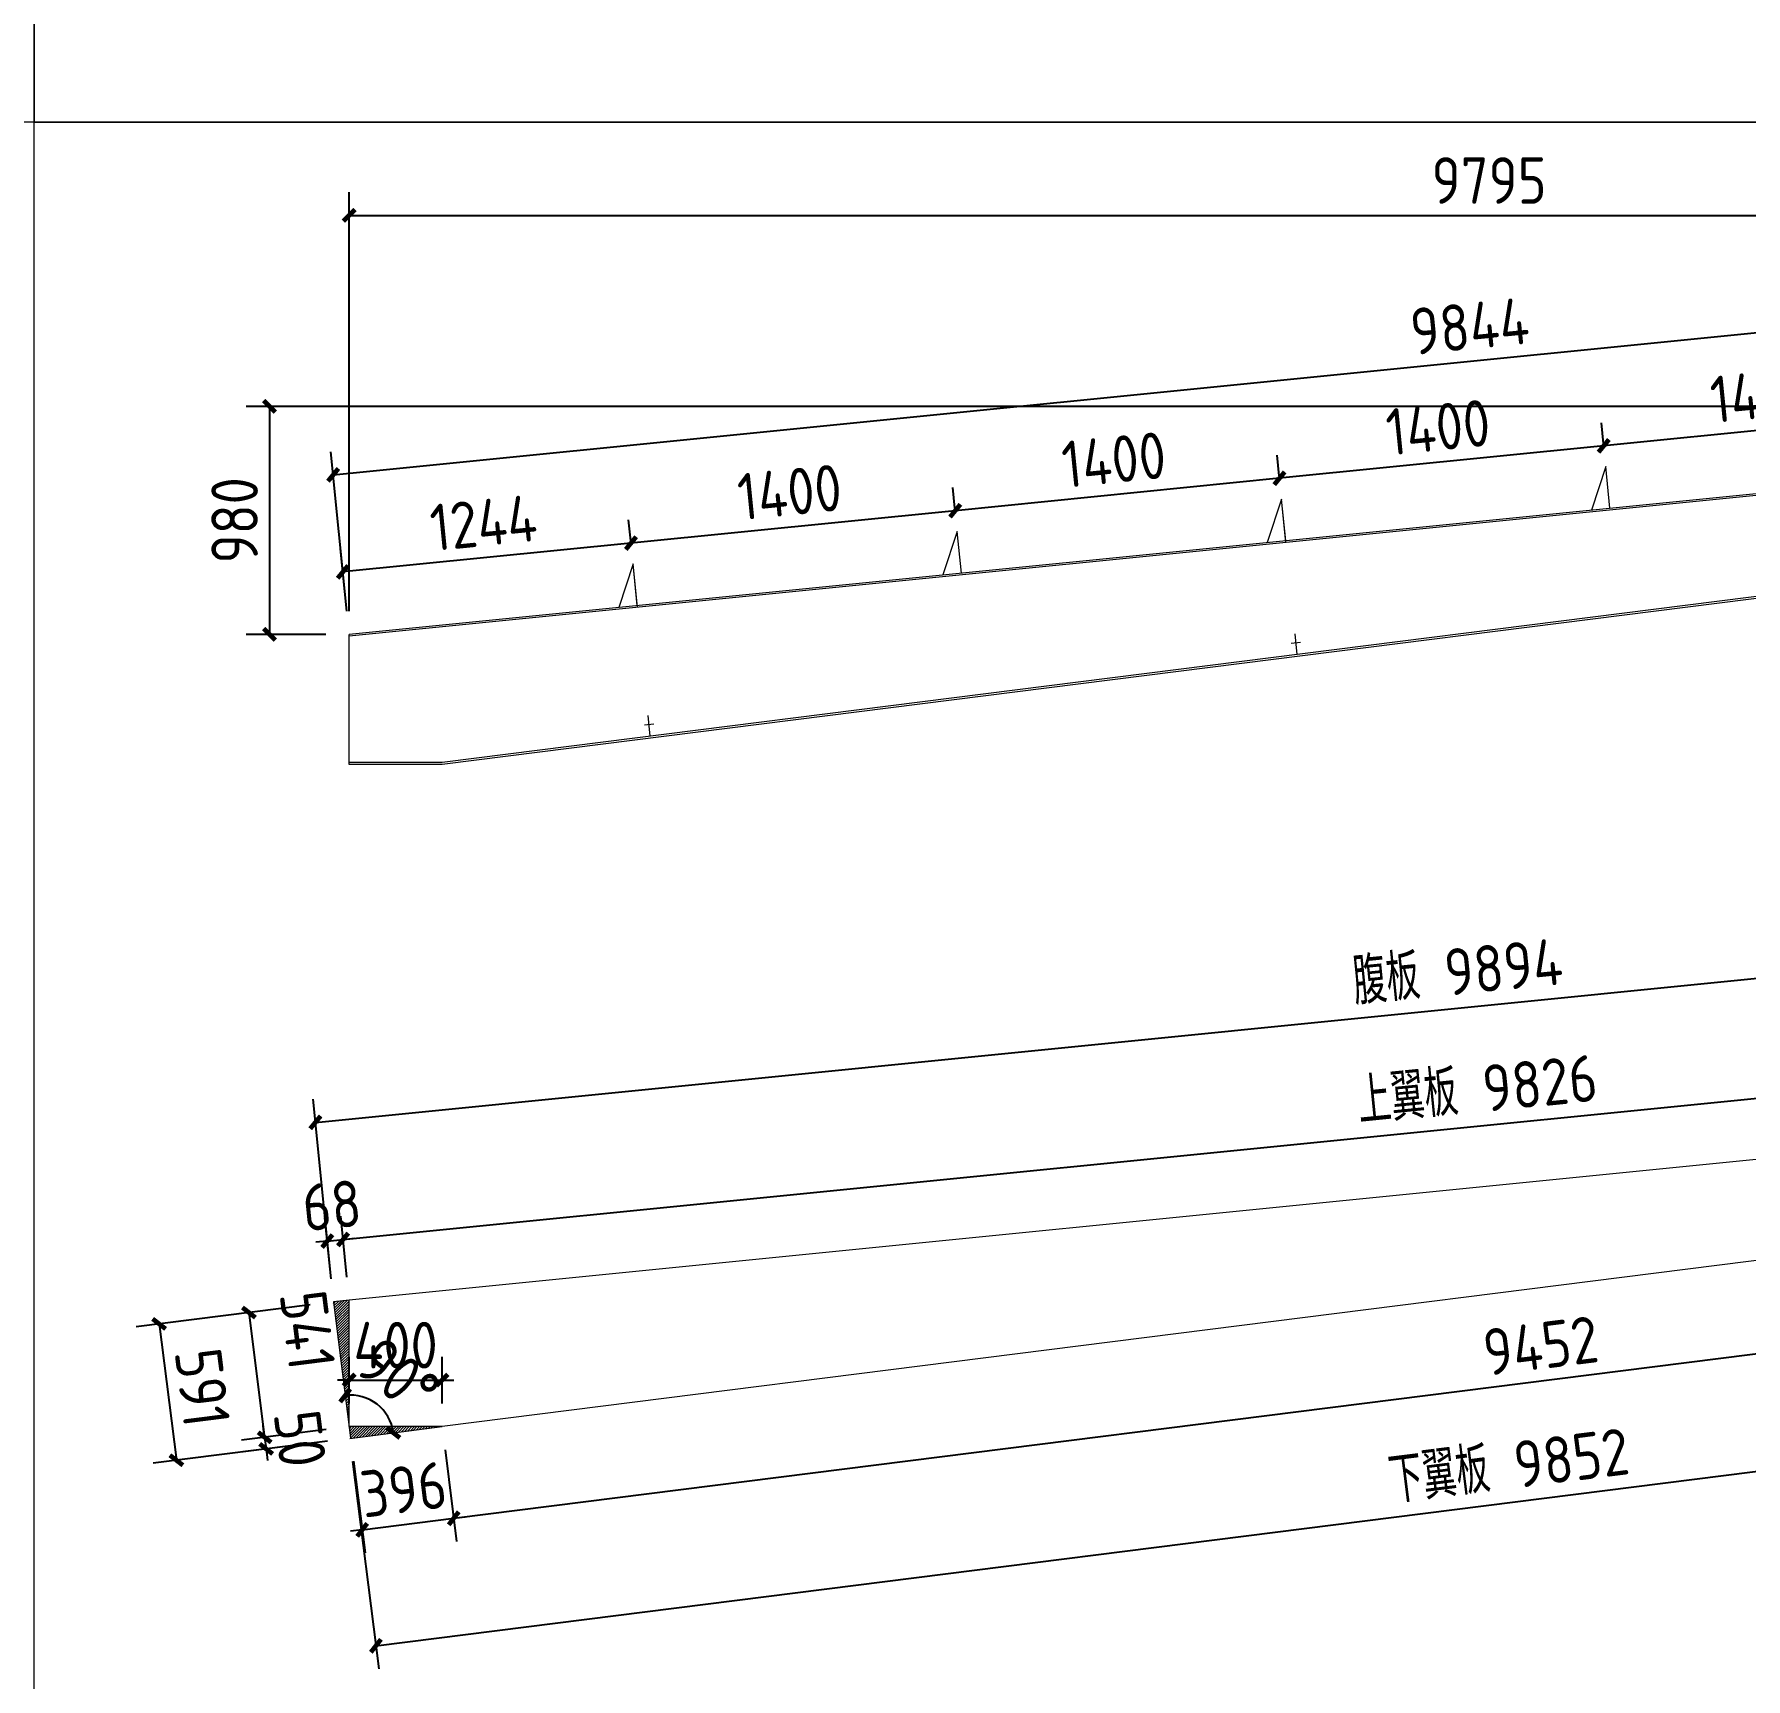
# Model space of a CAD drawing. Extents: x 485428 to 797698, y 56414 to 211814.
# Drawn here: x 763438 to 770791, y 127425 to 134492 of the extents above; entities that cross this region are included whole.
import ezdxf

# ---------------------------------------------------------------- set-up
doc = ezdxf.new("R2010")
doc.units = 0
doc.header["$LTSCALE"] = 1000
doc.header["$MEASUREMENT"] = 0
doc.layers.add('DOTE', color=1, linetype='Continuous')
doc.styles.get("Standard").update_dxf_attribs({"font": 'gbenor.shx', "bigfont": 'gbcbig.shx'})
doc.dimstyles.get("Standard").update_dxf_attribs({"dimscale": 100, "dimtxt": 2, "dimasz": 0.4, "dimexe": 0.5, "dimexo": 1, "dimgap": 0.5, "dimtad": 1, "dimdec": 0, "dimzin": 0, "dimdsep": 46, "dimtxsty": 'Standard', "dimblk": 'ARCHTICK', "dimcen": 0.09, "dimadec": 0, "dimazin": 0, "dimtfac": 1, "dimtdec": 0, "dimtix": 1, "dimtmove": 2, "dimatfit": 3, "dimfxl": 1, "dimtolj": 1, "dimtzin": 0, "dimarcsym": 0})

# ---------------------------------------------------------------- blocks, each defined once
blk = doc.blocks.new('_ArchTick')
at = {"color": 0, "linetype": 'ByBlock', "const_width": 0.4}
blk.add_lwpolyline([(-0.5, -0.5), (0.5, 0.5)], dxfattribs=at)
blk = doc.blocks.new('*D2593')
at = {"color": 3, "lineweight": -2}
for p, q in [((771573, 132872.6), (771564.1, 132961.7)), ((770180, 132733.3), (770171.1, 132822.4)), ((771574.1, 132862.2), (770181, 132722.9))]:
    blk.add_line(p, q, dxfattribs=at)
at = {"layer": 'Defpoints', "color": 0}
for p in [(771583, 132773.1), (770181, 132722.9), (770189.9, 132633.8)]:
    blk.add_point(p, dxfattribs=at)
at = {"color": 3, "lineweight": -2, "xscale": 50, "yscale": 50, "zscale": 50}
for p, rotation in [((771574.1, 132862.2), 5.710593137575612), ((770181, 132722.9), 185.7105931375756)]:
    blk.add_blockref('_ArchTick', p, dxfattribs=dict(at, rotation=rotation))
at = {"color": 0, "lineweight": 15, "insert": (770862.6, 132941.8), "char_height": 200, "attachment_point": 5, "rotation": 5.71059}
blk.add_mtext('\\A1;1400', dxfattribs=at)
blk = doc.blocks.new('*D2594')
at = {"color": 3, "lineweight": -2}
for p, q in [((770180, 132733.3), (770171.1, 132822.4)), ((768786.9, 132594), (768778, 132683.1)), ((770181, 132722.9), (768788, 132583.6))]:
    blk.add_line(p, q, dxfattribs=at)
at = {"layer": 'Defpoints', "color": 0}
for p in [(768788, 132583.6), (770189.9, 132633.8), (768796.9, 132494.5)]:
    blk.add_point(p, dxfattribs=at)
at = {"color": 3, "lineweight": -2, "xscale": 50, "yscale": 50, "zscale": 50}
for p, rotation in [((770181, 132722.9), 5.710593137575612), ((768788, 132583.6), 185.7105931375756)]:
    blk.add_blockref('_ArchTick', p, dxfattribs=dict(at, rotation=rotation))
at = {"color": 0, "lineweight": 15, "insert": (769469.6, 132802.5), "char_height": 200, "attachment_point": 5, "rotation": 5.71059}
blk.add_mtext('\\A1;1400', dxfattribs=at)
blk = doc.blocks.new('*D2595')
at = {"color": 3, "lineweight": -2}
for p, q in [((768786.9, 132594), (768778, 132683.1)), ((768788, 132583.6), (767394.9, 132444.3)), ((767393.9, 132454.7), (767385, 132543.8))]:
    blk.add_line(p, q, dxfattribs=at)
at = {"layer": 'Defpoints', "color": 0}
for p in [(767394.9, 132444.3), (768796.9, 132494.5), (767403.8, 132355.2)]:
    blk.add_point(p, dxfattribs=at)
at = {"color": 3, "lineweight": -2, "xscale": 50, "yscale": 50, "zscale": 50}
for p, rotation in [((768788, 132583.6), 5.710593137575612), ((767394.9, 132444.3), 185.7105931375756)]:
    blk.add_blockref('_ArchTick', p, dxfattribs=dict(at, rotation=rotation))
at = {"color": 0, "lineweight": 15, "insert": (768076.5, 132663.2), "char_height": 200, "attachment_point": 5, "rotation": 5.71059}
blk.add_mtext('\\A1;1400', dxfattribs=at)
blk = doc.blocks.new('*D2596')
at = {"color": 3, "lineweight": -2}
for p, q in [((767393.9, 132454.7), (767385, 132543.8)), ((767394.9, 132444.3), (766001.9, 132305)), ((766000.8, 132315.4), (765991.9, 132404.5))]:
    blk.add_line(p, q, dxfattribs=at)
at = {"layer": 'Defpoints', "color": 0}
for p in [(766001.9, 132305), (767403.8, 132355.2), (766010.8, 132215.9)]:
    blk.add_point(p, dxfattribs=at)
at = {"color": 3, "lineweight": -2, "xscale": 50, "yscale": 50, "zscale": 50}
for p, rotation in [((767394.9, 132444.3), 5.710593137575612), ((766001.9, 132305), 185.7105931375756)]:
    blk.add_blockref('_ArchTick', p, dxfattribs=dict(at, rotation=rotation))
at = {"color": 0, "lineweight": 15, "insert": (766683.5, 132523.9), "char_height": 200, "attachment_point": 5, "rotation": 5.71059}
blk.add_mtext('\\A1;1400', dxfattribs=at)
blk = doc.blocks.new('*D2597')
at = {"color": 3, "lineweight": -2}
for p, q in [((766000.8, 132315.4), (765991.9, 132404.5)), ((766001.9, 132305), (764764.2, 132181.3)), ((764781.1, 132012.5), (764754.2, 132280.8))]:
    blk.add_line(p, q, dxfattribs=at)
at = {"layer": 'Defpoints', "color": 0}
for p in [(766010.8, 132215.9), (764764.2, 132181.3), (764791, 131913)]:
    blk.add_point(p, dxfattribs=at)
at = {"color": 3, "lineweight": -2, "xscale": 50, "yscale": 50, "zscale": 50}
for p, rotation in [((766001.9, 132305), 5.710593137575612), ((764764.2, 132181.3), 185.7105931375756)]:
    blk.add_blockref('_ArchTick', p, dxfattribs=dict(at, rotation=rotation))
at = {"color": 0, "lineweight": 15, "insert": (765368.1, 132392.4), "char_height": 200, "attachment_point": 5, "rotation": 5.71059}
blk.add_mtext('\\A1;1244', dxfattribs=at)
blk = doc.blocks.new('*D2598')
at = {"color": 3, "lineweight": -2}
for p, q in [((774486, 132892.5), (764349, 132892.5)), ((764449, 132892.5), (764449, 131913)), ((764691, 131913), (764349, 131913))]:
    blk.add_line(p, q, dxfattribs=at)
at = {"layer": 'Defpoints', "color": 0}
for p in [(774586, 132892.5), (764449, 131913), (764791, 131913)]:
    blk.add_point(p, dxfattribs=at)
at = {"color": 3, "lineweight": -2, "xscale": 50, "yscale": 50, "zscale": 50}
for p, rotation in [((764449, 132892.5), 90), ((764449, 131913), 270)]:
    blk.add_blockref('_ArchTick', p, dxfattribs=dict(at, rotation=rotation))
at = {"color": 0, "lineweight": 15, "insert": (764299, 132402.8), "char_height": 200, "attachment_point": 5, "rotation": 90}
blk.add_mtext('\\A1;980', dxfattribs=at)
blk = doc.blocks.new('*D2561')
at = {"color": 3, "lineweight": -2}
for p, q in [((764791, 132013), (764791, 133813.3)), ((774586, 132992.5), (774586, 133813.3)), ((764791, 133713.3), (774586, 133713.3))]:
    blk.add_line(p, q, dxfattribs=at)
at = {"layer": 'Defpoints', "color": 0}
for p in [(774586, 133713.3), (774586, 132892.5), (764791, 131913)]:
    blk.add_point(p, dxfattribs=at)
at = {"color": 3, "lineweight": -2, "xscale": 50, "yscale": 50, "zscale": 50, "rotation": 180}
blk.add_blockref('_ArchTick', (764791, 133713.3), dxfattribs=at)
at = {"color": 3, "lineweight": -2, "xscale": 50, "yscale": 50, "zscale": 50}
blk.add_blockref('_ArchTick', (774586, 133713.3), dxfattribs=at)
at = {"color": 0, "lineweight": 15, "insert": (769688.5, 133863.3), "char_height": 200, "attachment_point": 5}
blk.add_mtext('\\A1;9795', dxfattribs=at)
blk = doc.blocks.new('*D2562')
at = {"color": 3, "lineweight": -2}
for p, q in [((774576.1, 132992), (774507.5, 133677.3)), ((764722.5, 132598.3), (774517.5, 133577.8)), ((764781.1, 132012.5), (764712.5, 132697.8))]:
    blk.add_line(p, q, dxfattribs=at)
at = {"layer": 'Defpoints', "color": 0}
for p in [(774517.5, 133577.8), (774586, 132892.5), (764791, 131913)]:
    blk.add_point(p, dxfattribs=at)
at = {"color": 3, "lineweight": -2, "xscale": 50, "yscale": 50, "zscale": 50}
for p, rotation in [((774517.5, 133577.8), 5.710593137485651), ((764722.5, 132598.3), 185.7105931374856)]:
    blk.add_blockref('_ArchTick', p, dxfattribs=dict(at, rotation=rotation))
at = {"color": 0, "lineweight": 15, "insert": (769605.1, 133237.3), "char_height": 200, "attachment_point": 5, "rotation": 5.71059}
blk.add_mtext('\\A1;9844', dxfattribs=at)
blk = doc.blocks.new('*D2564')
at = {"color": 0, "lineweight": -2}
blk.add_arc((774609.8, 129698.7), 158.1, 97.20256, 187.20256, dxfattribs=at)
at = {"layer": 'Defpoints', "color": 0}
for p in [(774568, 130029.1), (774514.2, 129824.7), (774568, 129693.5), (774609.8, 129698.7), (765190.5, 128508.4)]:
    blk.add_point(p, dxfattribs=at)
at = {"color": 0, "lineweight": -2, "xscale": 50, "yscale": 50, "zscale": 50}
for p, rotation in [((774589.9, 129855.6), 7.202564799046194), ((774452.9, 129678.9), 277.2025647990613)]:
    blk.add_blockref('_ArchTick', p, dxfattribs=dict(at, rotation=rotation))
at = {"color": 0, "lineweight": 15, "insert": (774326.8, 129918.2), "char_height": 200, "attachment_point": 5, "rotation": 52.20256}
blk.add_mtext('\\A1;90°', dxfattribs=at)
blk = doc.blocks.new('*D2565')
at = {"color": 3, "lineweight": -2}
for p, q in [((764713.3, 129144.1), (764687.2, 129405.4)), ((764781.1, 129150.9), (764754.9, 129412.2)), ((764697.1, 129305.9), (764647.4, 129300.9)), ((764697.1, 129305.9), (764764.9, 129312.7)), ((764764.9, 129312.7), (764814.6, 129317.7))]:
    blk.add_line(p, q, dxfattribs=at)
at = {"layer": 'Defpoints', "color": 0}
for p in [(764764.9, 129312.7), (764791, 129051.4), (764723.2, 129044.6)]:
    blk.add_point(p, dxfattribs=at)
at = {"color": 3, "lineweight": -2, "xscale": 50, "yscale": 50, "zscale": 50}
for p, rotation in [((764764.9, 129312.7), 185.7105931374753), ((764697.1, 129305.9), 5.710593137475294)]:
    blk.add_blockref('_ArchTick', p, dxfattribs=dict(at, rotation=rotation))
at = {"color": 0, "lineweight": 15, "insert": (764716.1, 129458.6), "char_height": 200, "attachment_point": 5, "rotation": 5.71059}
blk.add_mtext('\\A1;68', dxfattribs=at)
blk = doc.blocks.new('*D2566')
at = {"color": 3, "lineweight": -2}
for p, q in [((774558.1, 130128.6), (774531.9, 130389.9)), ((764764.9, 129312.7), (774541.9, 130290.4)), ((764781.1, 129150.9), (764754.9, 129412.2))]:
    blk.add_line(p, q, dxfattribs=at)
at = {"layer": 'Defpoints', "color": 0}
for p in [(774541.9, 130290.4), (774568, 130029.1), (764791, 129051.4)]:
    blk.add_point(p, dxfattribs=at)
at = {"color": 3, "lineweight": -2, "xscale": 50, "yscale": 50, "zscale": 50}
for p, rotation in [((774541.9, 130290.4), 5.710593137574898), ((764764.9, 129312.7), 185.7105931375749)]:
    blk.add_blockref('_ArchTick', p, dxfattribs=dict(at, rotation=rotation))
at = {"color": 0, "lineweight": 15, "insert": (769637.8, 129957.4), "char_height": 200, "attachment_point": 5, "rotation": 5.71059}
blk.add_mtext('\\A1;上翼板 9826', dxfattribs=at)
blk = doc.blocks.new('*D2547')
at = {"color": 3, "lineweight": -2}
for p, q in [((774558.1, 130128.6), (774480.9, 130900)), ((764646.1, 129816), (774490.9, 130800.5)), ((764713.3, 129144.1), (764636.2, 129915.5))]:
    blk.add_line(p, q, dxfattribs=at)
at = {"layer": 'Defpoints', "color": 0}
for p in [(774490.9, 130800.5), (774568, 130029.1), (764723.2, 129044.6)]:
    blk.add_point(p, dxfattribs=at)
at = {"color": 3, "lineweight": -2, "xscale": 50, "yscale": 50, "zscale": 50}
for p, rotation in [((774490.9, 130800.5), 5.710593137499544), ((764646.1, 129816), 185.7105931374995)]:
    blk.add_blockref('_ArchTick', p, dxfattribs=dict(at, rotation=rotation))
at = {"color": 0, "lineweight": 15, "insert": (769552.9, 130464.1), "char_height": 200, "attachment_point": 5, "rotation": 5.71059}
blk.add_mtext('\\A1;腹板 9894', dxfattribs=at)
blk = doc.blocks.new('*D2567')
at = {"color": 3, "lineweight": -2}
for p, q in [((765203, 128409.2), (765252.8, 128015.4)), ((764809.8, 128359.5), (764859.6, 127965.7)), ((764847.1, 128064.9), (765240.3, 128114.6)), ((765240.3, 128114.6), (765289.9, 128120.9)), ((764847.1, 128064.9), (764797.5, 128058.7))]:
    blk.add_line(p, q, dxfattribs=at)
at = {"layer": 'Defpoints', "color": 0}
for p in [(765190.5, 128508.4), (764797.3, 128458.7), (765240.3, 128114.6)]:
    blk.add_point(p, dxfattribs=at)
at = {"color": 3, "lineweight": -2, "xscale": 50, "yscale": 50, "zscale": 50}
for p, rotation in [((764847.1, 128064.9), 7.202564799062019), ((765240.3, 128114.6), 187.202564799062)]:
    blk.add_blockref('_ArchTick', p, dxfattribs=dict(at, rotation=rotation))
at = {"color": 0, "lineweight": 15, "insert": (765024.9, 128238.6), "char_height": 200, "attachment_point": 5, "rotation": 7.20256}
blk.add_mtext('\\A1;396', dxfattribs=at)
blk = doc.blocks.new('*D2568')
at = {"color": 3, "lineweight": -2}
for p, q in [((774580.6, 129594.3), (774630.3, 129200.5)), ((765240.3, 128114.6), (774617.8, 129299.7)), ((765203, 128409.2), (765252.8, 128015.4))]:
    blk.add_line(p, q, dxfattribs=at)
at = {"layer": 'Defpoints', "color": 0}
for p in [(774568, 129693.5), (774617.8, 129299.7), (765190.5, 128508.4)]:
    blk.add_point(p, dxfattribs=at)
at = {"color": 3, "lineweight": -2, "xscale": 50, "yscale": 50, "zscale": 50}
for p, rotation in [((774617.8, 129299.7), 7.202564798976731), ((765240.3, 128114.6), 187.2025647989767)]:
    blk.add_blockref('_ArchTick', p, dxfattribs=dict(at, rotation=rotation))
at = {"color": 0, "lineweight": 15, "insert": (769910.2, 128856), "char_height": 200, "attachment_point": 5, "rotation": 7.20256}
blk.add_mtext('\\A1;9452', dxfattribs=at)
blk = doc.blocks.new('*D2570')
at = {"color": 3, "lineweight": -2}
for p, q in [((764624, 129032.1), (764261.1, 128986.2)), ((764360.4, 128998.8), (764428.1, 128462.5)), ((764691.8, 128495.9), (764328.9, 128450))]:
    blk.add_line(p, q, dxfattribs=at)
at = {"layer": 'Defpoints', "color": 0}
for p in [(764723.2, 129044.6), (764428.1, 128462.5), (764791, 128508.4)]:
    blk.add_point(p, dxfattribs=at)
at = {"color": 3, "lineweight": -2, "xscale": 50, "yscale": 50, "zscale": 50}
for p, rotation in [((764360.4, 128998.8), 97.20256479907209), ((764428.1, 128462.5), 277.2025647990721)]:
    blk.add_blockref('_ArchTick', p, dxfattribs=dict(at, rotation=rotation))
at = {"color": 0, "lineweight": 15, "insert": (764612.1, 128922.9), "char_height": 200, "attachment_point": 5, "rotation": 277.20256}
blk.add_mtext('\\A1;541', dxfattribs=at)
blk = doc.blocks.new('*D2571')
at = {"color": 3, "lineweight": -2}
for p, q in [((764691.8, 128495.9), (764328.9, 128450)), ((764428.1, 128462.5), (764421.9, 128512.1)), ((764428.1, 128462.5), (764434.4, 128412.8)), ((764698.1, 128446.2), (764335.2, 128400.3)), ((764434.4, 128412.8), (764440.7, 128363.2))]:
    blk.add_line(p, q, dxfattribs=at)
at = {"layer": 'Defpoints', "color": 0}
for p in [(764791, 128508.4), (764434.4, 128412.8), (764797.3, 128458.7)]:
    blk.add_point(p, dxfattribs=at)
at = {"color": 3, "lineweight": -2, "xscale": 50, "yscale": 50, "zscale": 50}
for p, rotation in [((764428.1, 128462.5), 277.2025647990806), ((764434.4, 128412.8), 97.2025647990806)]:
    blk.add_blockref('_ArchTick', p, dxfattribs=dict(at, rotation=rotation))
at = {"color": 0, "lineweight": 15, "insert": (764580.1, 128456.5), "char_height": 200, "attachment_point": 5, "rotation": 277.20256}
blk.add_mtext('\\A1;50', dxfattribs=at)
blk = doc.blocks.new('*D2573')
at = {"color": 3, "lineweight": -2}
for p, q in [((764624, 129032.1), (763875.5, 128937.5)), ((763974.7, 128950), (764048.8, 128364.1)), ((764698.1, 128446.2), (763949.6, 128351.6))]:
    blk.add_line(p, q, dxfattribs=at)
at = {"layer": 'Defpoints', "color": 0}
for p in [(764723.2, 129044.6), (764797.3, 128458.7), (764048.8, 128364.1)]:
    blk.add_point(p, dxfattribs=at)
at = {"color": 3, "lineweight": -2, "xscale": 50, "yscale": 50, "zscale": 50}
for p, rotation in [((763974.7, 128950), 97.20256479907765), ((764048.8, 128364.1), 277.2025647990777)]:
    blk.add_blockref('_ArchTick', p, dxfattribs=dict(at, rotation=rotation))
at = {"color": 0, "lineweight": 15, "insert": (764160.6, 128675.9), "char_height": 200, "attachment_point": 5, "rotation": 277.20256}
blk.add_mtext('\\A1;591', dxfattribs=at)
blk = doc.blocks.new('*D2548')
at = {"color": 3, "lineweight": -2}
for p, q in [((774580.6, 129594.3), (774693.2, 128702.9)), ((764906, 127566.8), (774680.7, 128802.1)), ((764805.9, 128359), (764918.5, 127467.6))]:
    blk.add_line(p, q, dxfattribs=at)
at = {"layer": 'Defpoints', "color": 0}
for p in [(774568, 129693.5), (774680.7, 128802.1), (764793.3, 128458.2)]:
    blk.add_point(p, dxfattribs=at)
at = {"color": 3, "lineweight": -2, "xscale": 50, "yscale": 50, "zscale": 50}
for p, rotation in [((774680.7, 128802.1), 7.202564799059908), ((764906, 127566.8), 187.2025647990599)]:
    blk.add_blockref('_ArchTick', p, dxfattribs=dict(at, rotation=rotation))
at = {"color": 0, "lineweight": 15, "insert": (769773.7, 128339.9), "char_height": 200, "attachment_point": 5, "rotation": 7.20256}
blk.add_mtext('\\A1;下翼板 9852', dxfattribs=at)
blk = doc.blocks.new('*D2559')
at = {"color": 0, "lineweight": -2}
blk.add_arc((764797.3, 128458.7), 185.2, 7.20256, 97.20256, dxfattribs=at)
at = {"layer": 'Defpoints', "color": 0}
for p in [(764723.2, 129044.6), (764944.8, 128570.7), (765190.5, 128508.4), (764797.3, 128458.7), (764797.3, 128458.7)]:
    blk.add_point(p, dxfattribs=at)
at = {"color": 0, "lineweight": -2, "xscale": 50, "yscale": 50, "zscale": 50}
for p, rotation in [((764774.1, 128642.4), 187.2025647990827), ((764981, 128481.9), 277.2025647990548)]:
    blk.add_blockref('_ArchTick', p, dxfattribs=dict(at, rotation=rotation))
at = {"color": 0, "lineweight": 15, "insert": (765002.7, 128723.5), "char_height": 200, "attachment_point": 5, "rotation": 322.20256}
blk.add_mtext('\\A1;90°', dxfattribs=at)
blk = doc.blocks.new('*D2560')
at = {"color": 3, "lineweight": -2}
for p, q in [((764791, 128608.4), (764791, 128808.5)), ((765190.5, 128608.4), (765190.5, 128808.5)), ((764791, 128708.5), (764741, 128708.5)), ((764791, 128708.5), (765190.5, 128708.5)), ((765190.5, 128708.5), (765240.5, 128708.5))]:
    blk.add_line(p, q, dxfattribs=at)
at = {"layer": 'Defpoints', "color": 0}
for p in [(765190.5, 128708.5), (764791, 128508.4), (765190.5, 128508.4)]:
    blk.add_point(p, dxfattribs=at)
at = {"color": 3, "lineweight": -2, "xscale": 50, "yscale": 50, "zscale": 50}
blk.add_blockref('_ArchTick', (764791, 128708.5), dxfattribs=at)
at = {"color": 3, "lineweight": -2, "xscale": 50, "yscale": 50, "zscale": 50, "rotation": 180}
blk.add_blockref('_ArchTick', (765190.5, 128708.5), dxfattribs=at)
at = {"color": 0, "lineweight": 15, "insert": (764990.8, 128858.5), "char_height": 200, "attachment_point": 5}
blk.add_mtext('\\A1;400', dxfattribs=at)

msp = doc.modelspace()

# ---------------------------------------------------------------- hatches: boundary and pattern name
at = {"lineweight": 15}
h = msp.add_hatch(dxfattribs=at)
h.set_pattern_fill('ANSI31', color=256, scale=5, style=0)
h.set_pattern_definition([(45, (0, -21000), (-5.612660076, 5.612660076), [])])
h.paths.add_polyline_path([(764791, 129051.4), (764723.2, 129044.6), (764791, 128508.4)])
h.paths.add_polyline_path([(765190.5, 128508.4), (764791, 128508.4), (764797.3, 128458.7)])

# ---------------------------------------------------------------- linework, layer by layer
for p, q in [((774586, 132892.5), (764791, 131913)), ((774586, 132884.5), (764791, 131905)), ((774568, 132547), (765190.5, 131361.9)), ((774568, 132539), (765191, 131353.9)), ((768878.6, 131878.4), (768838.9, 131873.4)), ((766099.7, 131527.2), (766060, 131522.2)), ((765190.5, 131361.9), (764791, 131361.9)), ((765191, 131353.9), (764791, 131353.9)), ((774568, 130029.1), (764791, 129051.4)), ((774568, 129693.5), (765190.5, 128508.4)), ((764791, 129051.4), (764723.2, 129044.6)), ((764723.2, 129044.6), (764797.3, 128458.7)), ((765190.5, 128508.4), (764791, 128508.4)), ((764793.3, 128458.2), (765190.5, 128508.4))]:
    msp.add_line(p, q, dxfattribs=at)
at = {"color": 2, "lineweight": 15}
for p, q in [((770189.9, 132633.8), (770128.2, 132446.7)), ((770207.8, 132454.7), (770189.9, 132633.8)), ((770207.8, 132454.7), (770189.9, 132633.8)), ((768796.9, 132494.5), (768735.2, 132307.4)), ((768814.8, 132315.4), (768796.9, 132494.5)), ((768815.6, 132307.4), (768796.9, 132494.5)), ((767403.8, 132355.2), (767342.1, 132168.1)), ((767421.7, 132176.1), (767403.8, 132355.2)), ((767421.7, 132176.1), (767403.8, 132355.2)), ((766010.8, 132215.9), (765949.1, 132028.8)), ((766028.7, 132036.8), (766010.8, 132215.9)), ((766029.5, 132028.8), (766010.8, 132215.9)), ((768863.7, 131826.1), (768854.8, 131915.7)), ((766084.9, 131475), (766075.9, 131564.6))]:
    msp.add_line(p, q, dxfattribs=at)
at = {"lineweight": 15}
for points in [[(748588.1, 144614.2), (763438.1, 144614.2), (763438.1, 134114.2), (748588.1, 134114.2)], [(763438.1, 144614.2), (778288.1, 144614.2), (778288.1, 134114.2), (763438.1, 134114.2)], [(763438.1, 134114.2), (778288.1, 134114.2), (778288.1, 123614.2), (763438.1, 123614.2)]]:
    msp.add_lwpolyline(points, close=True, dxfattribs=at)
at = {"layer": 'DOTE', "lineweight": 15}
for p, q in [((764791, 131353.9), (764791, 131913)), ((764791, 128508.4), (764791, 129051.4))]:
    msp.add_line(p, q, dxfattribs=at)

# ---------------------------------------------------------------- dimensions: what is measured, and where the dimension line sits
at = {"lineweight": 15}
dim = msp.add_linear_dim(base=(774586, 133713.3), p1=(764791, 131913), p2=(774586, 132892.5), dimstyle='Standard', override={"dimtxt": 2, "dimasz": 0.5, "dimexe": 1, "dimexo": 1, "dimclrd": 3, "dimclre": 3}, dxfattribs=at)
dim.commit()
dim.dimension.update_dxf_attribs({"geometry": '*D2561', "text_midpoint": (769688.5, 133863.3)})
for p1, p2, distance, picture, middle in [((764791, 131913), (774586, 132892.5), 688.7, '*D2562', (769605.1, 133237.3)), ((764723.2, 129044.6), (764791, 129051.4), 262.6, '*D2565', (764716.1, 129458.6)), ((764723.2, 129044.6), (764797.3, 128458.7), -754.5, '*D2573', (764160.6, 128675.9)), ((764797.3, 128458.7), (765190.5, 128508.4), -396.9, '*D2567', (765024.9, 128238.6))]:
    dim = msp.add_aligned_dim(p1=p1, p2=p2, distance=distance, dimstyle='Standard', override={"dimtxt": 2, "dimasz": 0.5, "dimexe": 1, "dimexo": 1, "dimclrd": 3, "dimclre": 3}, dxfattribs=at)
    dim.commit()
    dim.dimension.update_dxf_attribs({"geometry": picture, "text_midpoint": middle})
for base, p1, p2, angle, picture, middle in [((770181, 132722.9), (771583, 132773.1), (770189.9, 132633.8), 5.71059, '*D2593', (770862.6, 132941.8)), ((768788, 132583.6), (770189.9, 132633.8), (768796.9, 132494.5), 5.71059, '*D2594', (769469.6, 132802.5)), ((764449.020044, 131913.0067655), (774586.0132671, 132892.5067655), (764791.0132671, 131913.0067655), 90, '*D2598', (764299.020044, 132402.7567655)), ((767394.9, 132444.3), (768796.9, 132494.5), (767403.8, 132355.2), 5.71059, '*D2595', (768076.5, 132663.2)), ((766001.9, 132305), (767403.8, 132355.2), (766010.8, 132215.9), 5.71059, '*D2596', (766683.5, 132523.9)), ((764764.2, 132181.3), (766010.8, 132215.9), (764791, 131913), 5.71059, '*D2597', (765368.1, 132392.4)), ((774617.8, 129299.7), (765190.5, 128508.4), (774568, 129693.5), 187.20256, '*D2568', (769910.2, 128856)), ((764434.4, 128412.8), (764791, 128508.4), (764797.3, 128458.7), 97.20256, '*D2571', (764580.1, 128456.5))]:
    dim = msp.add_linear_dim(base=base, p1=p1, p2=p2, angle=angle, dimstyle='Standard', override={"dimtxt": 2, "dimasz": 0.5, "dimexe": 1, "dimexo": 1, "dimclrd": 3, "dimclre": 3}, dxfattribs=at)
    dim.commit()
    dim.dimension.update_dxf_attribs({"geometry": picture, "text_midpoint": middle})
for p1, p2, distance, text, picture, middle in [((764723.2, 129044.6), (774568, 130029.1), 775.2, '腹板 9894', '*D2547', (769552.9, 130464.1)), ((764793.3, 128458.2), (774568, 129693.5), -898.4, '下翼板 9852', '*D2548', (769773.7, 128339.9)), ((764791, 128508.4), (765190.5, 128508.4), 200.1, '400', '*D2560', (764990.8, 128858.5))]:
    dim = msp.add_aligned_dim(p1=p1, p2=p2, distance=distance, text=text, dimstyle='Standard', override={"dimtxt": 2, "dimasz": 0.5, "dimexe": 1, "dimexo": 1, "dimclrd": 3, "dimclre": 3}, dxfattribs=at)
    dim.commit()
    dim.dimension.update_dxf_attribs({"geometry": picture, "text_midpoint": middle})
dim = msp.add_linear_dim(base=(774541.9, 130290.4), p1=(764791, 129051.4), p2=(774568, 130029.1), angle=185.71059, text='上翼板 9826', dimstyle='Standard', override={"dimtxt": 2, "dimasz": 0.5, "dimexe": 1, "dimexo": 1, "dimclrd": 3, "dimclre": 3}, dxfattribs=at)
dim.commit()
dim.dimension.update_dxf_attribs({"geometry": '*D2566', "text_midpoint": (769637.8, 129957.4)})
at = {"color": 1, "lineweight": 15}
for base, line1, line2, override, picture, middle in [((774514.2, 129824.7), ((774568, 129693.5), (765190.5, 128508.4)), ((774568, 130029.1), (774609.8, 129698.7)), {"dimtxt": 2, "dimasz": 0.5, "dimgap": 1}, '*D2564', (774326.8, 129918.2)), ((764944.8, 128570.7), ((764797.3, 128458.7), (765190.5, 128508.4)), ((764723.2, 129044.6), (764797.3, 128458.7)), {"dimtxt": 2, "dimasz": 0.5, "dimgap": 0.5}, '*D2559', (765002.7, 128723.5))]:
    dim = msp.add_angular_dim_2l(base=base, line1=line1, line2=line2, dimstyle='Standard', override=override, dxfattribs=at)
    dim.commit()
    dim.dimension.update_dxf_attribs({"geometry": picture, "text_midpoint": middle})
at = {"lineweight": 15}
dim = msp.add_linear_dim(base=(764428.1205, 128462.5293), p1=(764723.2453, 129044.6358), p2=(764791.0133, 128508.3898), angle=277.20256, dimstyle='Standard', override={"dimtxt": 2, "dimasz": 0.5, "dimexe": 1, "dimexo": 1, "dimclrd": 3, "dimclre": 3}, dxfattribs=at)
dim.commit()
dim.dimension.update_dxf_attribs({"geometry": '*D2570', "text_midpoint": (764612.0757, 128922.9289), "dimtype": 161})

doc.saveas('drawing.dxf')
